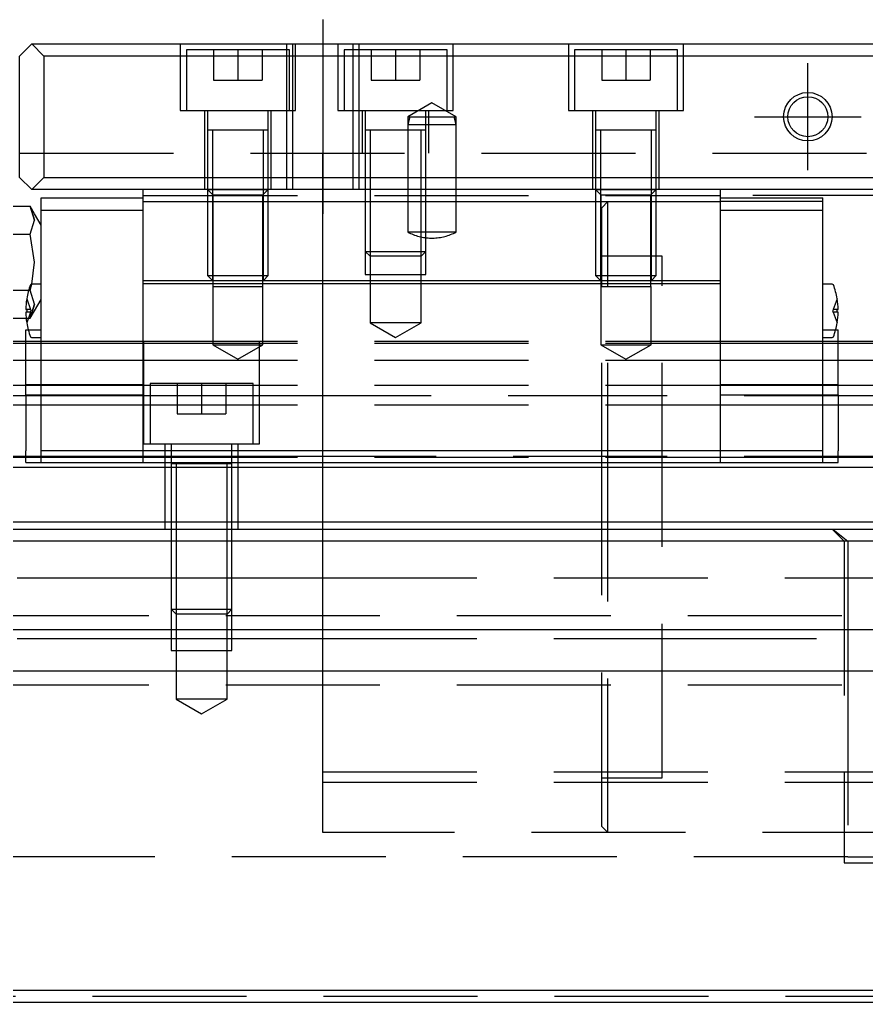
# Model space of a CAD drawing. Extents: x -18 to 814, y -344 to 120.
# Drawn here: x 185 to 254.8, y -306.8 to -225.9 of the extents above; entities that cross this region are included whole.
import ezdxf

# ---------------------------------------------------------------- set-up
doc = ezdxf.new("R2010")
doc.units = 0
doc.linetypes.add('CENTER', pattern=[50.8, 31.75, -6.35, 6.35, -6.35])
doc.linetypes.add('DASHED', pattern=[19.05, 12.7, -6.35])
doc.layers.get('0').update_dxf_attribs({"linetype": 'CONTINUOUS'})
doc.layers.add('CENTER', color=1, linetype='CENTER')

msp = doc.modelspace()

# ---------------------------------------------------------------- linework, layer by layer
at = {"color": 7, "linetype": 'CONTINUOUS'}
for p, q in [((186, -227.85), (185, -228.85)), ((186, -227.85), (334, -227.85)), ((187, -228.85), (186, -227.85)), ((185, -238.85), (185, -228.85)), ((333, -228.85), (187, -228.85)), ((187, -228.85), (187, -238.85)), ((237.5, -234.95), (232.5, -234.95)), ((237.5, -234.95), (232.5, -234.95)), ((237.5, -234.95), (232.5, -234.95)), ((237.5, -234.95), (232.5, -234.95)), ((185, -238.85), (186, -239.85)), ((186, -239.85), (187, -238.85)), ((187, -238.85), (333, -238.85)), ((334, -239.85), (186, -239.85)), ((186.768, -240.55), (195.2, -240.55)), ((186.768, -241.55), (186.768, -240.55)), ((195.2, -240.85), (195.2, -239.85)), ((242.8, -240.85), (242.8, -239.85)), ((242.8, -240.55), (251.232, -240.55)), ((251.232, -241.55), (251.232, -240.55)), ((184.4, -241.231), (185.865, -241.231)), ((186.222, -241.85), (185.865, -241.231)), ((186.222, -242.386), (185.865, -241.231)), ((195.2, -240.85), (242.8, -240.85)), ((195.2, -247.35), (195.2, -240.85)), ((242.8, -247.35), (242.8, -240.85)), ((186.768, -242.795), (186.222, -241.85)), ((186.768, -241.55), (195.2, -241.55)), ((186.768, -261.35), (186.768, -241.55)), ((242.8, -241.55), (251.232, -241.55)), ((251.232, -261.35), (251.232, -241.55)), ((185.865, -243.541), (186.222, -242.386)), ((184.4, -243.541), (185.865, -243.541)), ((186.222, -245.85), (185.865, -243.541)), ((186, -247.648), (186.222, -245.85)), ((186.768, -247.65), (185.986, -247.65)), ((195.2, -247.35), (242.8, -247.35)), ((195.2, -247.6), (195.2, -247.35)), ((195.2, -261.35), (195.2, -247.6)), ((195.2, -247.6), (242.8, -247.6)), ((242.8, -247.6), (242.8, -247.35)), ((242.8, -261.35), (242.8, -247.6)), ((252.014, -247.65), (251.232, -247.65)), ((184.4, -248.159), (185.743, -248.159)), ((185.502, -249.75), (185.584, -249.75)), ((185.584, -249.95), (185.502, -249.95)), ((185.584, -249.75), (185.584, -249.95)), ((252.416, -249.95), (252.416, -249.75)), ((252.416, -249.75), (252.498, -249.75)), ((252.498, -249.95), (252.416, -249.95)), ((184.4, -250.469), (185.533, -250.469)), ((185.5, -251.42), (185.709, -251.42)), ((185.5, -254.02), (185.5, -251.42)), ((252.291, -251.42), (252.5, -251.42)), ((252.5, -254.02), (252.5, -251.42)), ((0, -252.35), (185.5, -252.35)), ((0, -252.514), (185.5, -252.514)), ((185.986, -252.05), (186.768, -252.05)), ((251.232, -252.05), (252.014, -252.05)), ((252.5, -252.35), (267.5, -252.35)), ((252.5, -252.514), (267.5, -252.514)), ((0, -253.912), (185.5, -253.912)), ((185.5, -255.933), (185.5, -254.02)), ((252.5, -253.912), (267.5, -253.912)), ((252.5, -255.933), (252.5, -254.02)), ((185.5, -256.778), (185.5, -255.933)), ((185.5, -255.933), (186.768, -255.933)), ((251.232, -255.933), (252.5, -255.933)), ((252.5, -256.778), (252.5, -255.933)), ((0, -255.988), (185.5, -255.988)), ((252.5, -255.988), (267.5, -255.988)), ((185.5, -256.778), (185.5, -261.388)), ((185.5, -256.778), (186.768, -256.778)), ((251.232, -256.778), (252.5, -256.778)), ((252.5, -256.778), (252.5, -261.388)), ((0, -257.609), (185.5, -257.609)), ((252.5, -257.609), (267.5, -257.609)), ((185.5, -262.35), (185.5, -261.388)), ((186.768, -262.35), (186.768, -261.35)), ((186.768, -261.35), (195.2, -261.35)), ((195.2, -262.35), (195.2, -261.35)), ((195.2, -261.35), (242.8, -261.35)), ((242.8, -261.35), (251.232, -261.35)), ((242.8, -262.35), (242.8, -261.35)), ((251.232, -262.35), (251.232, -261.35)), ((252.5, -262.35), (252.5, -261.388)), ((0, -261.902), (185.5, -261.902)), ((185.5, -262.35), (186.768, -262.35)), ((186.768, -262.35), (195.2, -262.35)), ((195.2, -262.35), (242.8, -262.35)), ((242.8, -262.35), (251.232, -262.35)), ((251.232, -262.35), (252.5, -262.35)), ((252.5, -261.902), (267.5, -261.902)), ((0, -262.75), (520, -262.75)), ((202.5, -262.45), (197.5, -262.45)), ((0, -267.25), (520, -267.25)), ((1, -267.85), (519, -267.85)), ((518, -268.85), (2, -268.85)), ((518, -276.15), (2, -276.15)), ((518, -279.55), (2, -279.55)), ((2, -305.85), (518, -305.85)), ((519, -306.85), (1, -306.85))]:
    msp.add_line(p, q, dxfattribs=at)
at = {"color": 3, "linetype": 'DASHED'}
for p, q in [((198.25, -227.85), (198.25, -233.35)), ((198.75, -228.35), (198.75, -233.35)), ((207.25, -228.35), (198.75, -228.35)), ((201, -228.35), (201, -230.85)), ((203, -228.35), (203, -230.85)), ((205, -228.35), (205, -230.85)), ((207, -227.85), (207, -228.35)), ((207, -228.35), (207, -233.35)), ((207.25, -233.35), (207.25, -228.35)), ((207.5, -227.85), (207.5, -239.85)), ((207.75, -233.35), (207.75, -227.85)), ((211.25, -227.85), (211.25, -233.35)), ((211.75, -228.35), (211.75, -233.35)), ((213, -228.35), (211.75, -228.35)), ((212.5, -239.85), (212.5, -227.85)), ((213, -239.85), (213, -227.85)), ((220.25, -228.35), (213, -228.35)), ((214, -228.35), (214, -230.85)), ((216, -228.35), (216, -230.85)), ((218, -228.35), (218, -230.85)), ((220.25, -233.35), (220.25, -228.35)), ((220.75, -233.35), (220.75, -227.85)), ((230.25, -227.85), (230.25, -233.35)), ((230.75, -228.35), (230.75, -233.35)), ((239.25, -228.35), (230.75, -228.35)), ((233, -228.35), (233, -230.85)), ((235, -228.35), (235, -230.85)), ((237, -228.35), (237, -230.85)), ((239.25, -233.35), (239.25, -228.35)), ((239.75, -233.35), (239.75, -227.85)), ((201, -230.85), (203, -230.85)), ((203, -230.85), (205, -230.85)), ((214, -230.85), (216, -230.85)), ((216, -230.85), (218, -230.85)), ((233, -230.85), (235, -230.85)), ((235, -230.85), (237, -230.85)), ((219, -232.695), (217, -233.85)), ((221, -233.85), (219, -232.695)), ((198.25, -233.35), (207.75, -233.35)), ((200.25, -233.35), (200.25, -239.85)), ((200.5, -233.35), (200.5, -234.95)), ((205.5, -234.95), (205.5, -233.35)), ((205.75, -239.85), (205.75, -233.35)), ((207, -233.35), (207, -239.85)), ((211.25, -233.35), (220.75, -233.35)), ((213.25, -233.35), (213.25, -236.85)), ((213.5, -233.35), (213.5, -234.95)), ((217, -233.85), (217, -234.48)), ((217.169, -233.85), (217, -234.48)), ((217, -233.85), (221, -233.85)), ((218.5, -233.85), (218.5, -233.35)), ((218.5, -234.95), (218.5, -233.85)), ((218.75, -236.85), (218.75, -233.35)), ((221, -234.48), (220.831, -233.85)), ((221, -234.48), (221, -233.85)), ((230.25, -233.35), (239.75, -233.35)), ((232.25, -233.35), (232.25, -239.85)), ((232.5, -233.35), (232.5, -234.95)), ((237.5, -234.95), (237.5, -233.35)), ((237.75, -239.85), (237.75, -233.35)), ((217, -234.48), (217, -239.85)), ((217, -234.48), (221, -234.48)), ((221, -239.85), (221, -234.48)), ((200.5, -234.945), (200.5, -234.95)), ((200.5, -234.95), (200.5, -234.955)), ((200.5, -234.95), (200.5, -239.85)), ((205.5, -234.95), (200.5, -234.95)), ((200.9, -234.95), (200.9, -239.85)), ((205.1, -239.85), (205.1, -234.95)), ((205.5, -234.95), (205.5, -234.945)), ((205.5, -234.955), (205.5, -234.95)), ((205.5, -239.85), (205.5, -234.95)), ((213.5, -234.945), (213.5, -234.95)), ((213.5, -234.95), (213.5, -236.85)), ((213.5, -234.95), (213.5, -234.955)), ((217, -234.95), (213.5, -234.95)), ((213.9, -234.95), (213.9, -236.85)), ((218.5, -234.95), (217, -234.95)), ((218.1, -236.85), (218.1, -234.95)), ((218.5, -234.95), (218.5, -234.945)), ((218.5, -236.85), (218.5, -234.95)), ((218.5, -234.955), (218.5, -234.95)), ((232.5, -234.945), (232.5, -234.95)), ((232.5, -234.95), (232.5, -239.85)), ((232.5, -234.95), (232.5, -234.955)), ((237.5, -234.95), (232.5, -234.95)), ((232.9, -234.95), (232.9, -239.85)), ((237.1, -239.85), (237.1, -234.95)), ((237.5, -234.95), (237.5, -234.945)), ((237.5, -239.85), (237.5, -234.95)), ((237.5, -234.955), (237.5, -234.95)), ((185, -236.85), (335, -236.85)), ((210, -239.85), (210, -236.85)), ((213.5, -236.85), (213.5, -239.85)), ((213.5, -236.85), (213.5, -239.85)), ((213.9, -236.85), (213.9, -239.85)), ((218.1, -239.85), (218.1, -236.85)), ((218.5, -239.85), (218.5, -236.85)), ((218.5, -239.85), (218.5, -236.85)), ((195.2, -240.35), (242.8, -240.35)), ((200.5, -239.85), (200.938, -240.288)), ((200.5, -239.85), (200.5, -246.95)), ((200.5, -239.85), (205.5, -239.85)), ((200.9, -239.85), (200.9, -247.35)), ((200.938, -240.288), (200.938, -247.85)), ((200.938, -240.288), (205.062, -240.288)), ((205.062, -240.288), (205.5, -239.85)), ((205.062, -247.85), (205.062, -240.288)), ((205.1, -247.35), (205.1, -239.85)), ((205.5, -246.95), (205.5, -239.85)), ((210, -252.35), (210, -239.85)), ((213.5, -239.85), (213.5, -244.95)), ((213.5, -239.85), (213.5, -244.95)), ((213.9, -239.85), (213.9, -245.35)), ((217, -239.85), (217, -243.35)), ((218.1, -243.762), (218.1, -239.85)), ((218.5, -243.827), (218.5, -239.85)), ((218.5, -243.827), (218.5, -239.85)), ((221, -243.35), (221, -239.85)), ((232.5, -239.85), (232.938, -240.288)), ((232.5, -239.85), (232.5, -246.95)), ((232.5, -239.85), (237.5, -239.85)), ((232.9, -239.85), (232.9, -247.35)), ((232.938, -240.288), (232.938, -247.85)), ((232.938, -240.288), (237.062, -240.288)), ((237.062, -240.288), (237.5, -239.85)), ((237.062, -247.85), (237.062, -240.288)), ((237.1, -247.35), (237.1, -239.85)), ((237.5, -246.95), (237.5, -239.85)), ((277.2, -240.35), (242.8, -240.35)), ((185.865, -241.231), (186.222, -242.386)), ((233.5, -240.85), (233, -241.35)), ((233, -266.85), (233, -241.35)), ((233.5, -266.85), (233.5, -240.85)), ((251.232, -240.85), (242.8, -240.85)), ((268.768, -240.85), (251.232, -240.85)), ((217, -243.35), (221, -243.35)), ((218.1, -245.35), (218.1, -243.762)), ((218.5, -244.95), (218.5, -243.827)), ((218.5, -244.95), (218.5, -243.827)), ((218.937, -243.85), (219.063, -243.85)), ((213.5, -244.95), (213.9, -245.35)), ((213.5, -244.95), (213.5, -246.85)), ((213.5, -244.95), (218.5, -244.95)), ((213.9, -245.35), (213.9, -246.85)), ((218.1, -245.35), (213.9, -245.35)), ((218.1, -245.35), (218.5, -244.95)), ((218.1, -246.85), (218.1, -245.35)), ((218.5, -246.85), (218.5, -244.95)), ((238, -245.35), (233, -245.35)), ((238, -266.85), (238, -245.35)), ((200.5, -246.95), (200.9, -247.35)), ((200.5, -246.95), (205.5, -246.95)), ((205.1, -247.35), (205.5, -246.95)), ((213.5, -246.85), (218.5, -246.85)), ((213.9, -246.85), (213.9, -250.85)), ((218.1, -250.85), (218.1, -246.85)), ((232.5, -246.95), (232.9, -247.35)), ((232.5, -246.95), (237.5, -246.95)), ((237.1, -247.35), (237.5, -246.95)), ((185.865, -248.159), (186, -247.648)), ((200.933, -247.85), (200.933, -252.65)), ((200.933, -247.85), (205.067, -247.85)), ((205.067, -252.65), (205.067, -247.85)), ((232.933, -247.85), (232.933, -252.65)), ((232.933, -247.85), (237.067, -247.85)), ((237.067, -252.65), (237.067, -247.85)), ((185.743, -248.159), (185.865, -248.159)), ((186.222, -249.314), (185.865, -248.159)), ((185.584, -248.852), (185.9, -249.75)), ((186.222, -249.314), (185.865, -250.469)), ((185.865, -250.469), (186.222, -249.314)), ((186.222, -249.85), (186.768, -248.905)), ((252.416, -248.852), (252.1, -249.75)), ((185.9, -249.75), (185.584, -249.75)), ((185.9, -249.95), (185.584, -250.848)), ((185.9, -249.95), (185.584, -249.95)), ((185.865, -250.469), (186.222, -249.85)), ((185.9, -249.75), (185.935, -249.85)), ((185.9, -249.95), (185.935, -249.85)), ((252.1, -249.75), (252.065, -249.85)), ((252.1, -249.95), (252.065, -249.85)), ((252.416, -249.75), (252.1, -249.75)), ((252.1, -249.95), (252.416, -250.848)), ((252.416, -249.95), (252.1, -249.95)), ((185.533, -250.469), (185.865, -250.469)), ((213.9, -250.85), (216, -252.062)), ((218.1, -250.85), (213.9, -250.85)), ((216, -252.062), (218.1, -250.85)), ((185.709, -251.42), (186.768, -251.42)), ((251.232, -251.42), (252.291, -251.42)), ((185.5, -252.35), (186.768, -252.35)), ((185.5, -252.514), (186.768, -252.514)), ((186.768, -252.35), (195.2, -252.35)), ((186.768, -252.514), (195.2, -252.514)), ((195.2, -252.35), (242.8, -252.35)), ((195.2, -252.514), (242.8, -252.514)), ((195.25, -260.85), (195.25, -252.35)), ((200.933, -252.65), (203, -253.843)), ((200.933, -252.65), (205.067, -252.65)), ((203, -253.843), (205.067, -252.65)), ((204.75, -252.35), (204.75, -260.85)), ((210, -262.35), (210, -252.35)), ((232.933, -252.65), (235, -253.843)), ((232.933, -252.65), (237.067, -252.65)), ((235, -253.843), (237.067, -252.65)), ((242.8, -252.35), (251.232, -252.35)), ((242.8, -252.514), (251.232, -252.514)), ((251.232, -252.35), (252.5, -252.35)), ((251.232, -252.514), (252.5, -252.514)), ((185.5, -253.912), (186.768, -253.912)), ((186.768, -253.912), (195.2, -253.912)), ((195.2, -253.912), (242.8, -253.912)), ((242.8, -253.912), (251.232, -253.912)), ((251.232, -253.912), (252.5, -253.912)), ((186.768, -255.933), (195.2, -255.933)), ((195.75, -255.85), (195.75, -260.85)), ((204.25, -255.85), (195.75, -255.85)), ((198, -255.85), (198, -258.35)), ((200, -255.85), (200, -258.35)), ((202, -255.85), (202, -258.35)), ((204.25, -260.85), (204.25, -255.85)), ((242.8, -255.933), (251.232, -255.933)), ((185.5, -255.988), (186.768, -255.988)), ((186.768, -255.988), (195.2, -255.988)), ((195.2, -255.988), (242.8, -255.988)), ((242.8, -255.988), (251.232, -255.988)), ((251.232, -255.988), (252.5, -255.988)), ((185.5, -256.85), (144.75, -256.85)), ((186.768, -256.85), (185.5, -256.85)), ((186.768, -256.778), (195.2, -256.778)), ((195.2, -256.85), (186.768, -256.85)), ((195.25, -256.85), (195.2, -256.85)), ((195.75, -256.85), (195.25, -256.85)), ((204.25, -256.85), (195.75, -256.85)), ((204.75, -256.85), (204.25, -256.85)), ((210, -256.85), (204.75, -256.85)), ((238, -256.85), (210, -256.85)), ((276.5, -256.85), (238, -256.85)), ((242.8, -256.778), (251.232, -256.778)), ((185.5, -257.609), (186.768, -257.609)), ((186.768, -257.609), (195.2, -257.609)), ((195.2, -257.609), (242.8, -257.609)), ((198, -258.35), (200, -258.35)), ((200, -258.35), (202, -258.35)), ((242.8, -257.609), (251.232, -257.609)), ((251.232, -257.609), (252.5, -257.609)), ((204.75, -260.85), (195.25, -260.85)), ((197, -262.35), (197, -260.85)), ((197.5, -260.85), (197.5, -262.35)), ((202.5, -262.35), (202.5, -260.85)), ((203, -260.85), (203, -262.35)), ((185.5, -261.85), (143, -261.85)), ((186.768, -261.85), (185.5, -261.85)), ((185.5, -261.902), (186.768, -261.902)), ((195.2, -261.85), (186.768, -261.85)), ((186.768, -261.902), (195.2, -261.902)), ((197, -261.85), (195.2, -261.85)), ((195.2, -261.902), (242.8, -261.902)), ((197.5, -261.85), (197, -261.85)), ((197, -267.85), (197, -262.35)), ((202.5, -261.85), (197.5, -261.85)), ((197.5, -262.35), (197.5, -262.45)), ((203, -261.85), (202.5, -261.85)), ((202.5, -262.45), (202.5, -262.35)), ((210, -261.85), (203, -261.85)), ((203, -262.35), (203, -267.85)), ((276.5, -261.85), (210, -261.85)), ((210, -267.85), (210, -262.35)), ((242.8, -261.902), (251.232, -261.902)), ((251.232, -261.902), (252.5, -261.902)), ((197.5, -262.445), (197.5, -262.45)), ((197.5, -262.45), (197.5, -262.455)), ((197.5, -262.45), (197.5, -267.85)), ((202.5, -262.45), (197.5, -262.45)), ((197.9, -262.45), (197.9, -267.85)), ((202.1, -267.85), (202.1, -262.45)), ((202.5, -262.45), (202.5, -262.445)), ((202.5, -262.455), (202.5, -262.45)), ((202.5, -267.85), (202.5, -262.45)), ((233, -292.35), (233, -266.85)), ((233.5, -292.85), (233.5, -266.85)), ((238, -288.35), (238, -266.85)), ((197.5, -267.85), (197.5, -274.45)), ((197.5, -267.85), (197.5, -274.45)), ((197.9, -267.85), (197.9, -274.85)), ((202.1, -274.85), (202.1, -267.85)), ((202.5, -274.45), (202.5, -267.85)), ((202.5, -274.45), (202.5, -267.85)), ((210, -276.15), (210, -267.85)), ((252, -267.85), (253, -268.85)), ((252.063, -267.85), (253.292, -268.85)), ((253, -268.85), (253, -295.35)), ((253.292, -268.85), (253.292, -276.15)), ((146.708, -271.85), (197.5, -271.85)), ((197.5, -271.85), (197.9, -271.85)), ((197.9, -271.85), (202.1, -271.85)), ((202.1, -271.85), (202.5, -271.85)), ((202.5, -271.85), (210, -271.85)), ((210, -271.85), (273, -271.85)), ((197.5, -274.45), (197.9, -274.85)), ((197.5, -274.45), (197.5, -276.15)), ((197.5, -274.45), (202.5, -274.45)), ((202.1, -274.85), (202.5, -274.45)), ((202.5, -276.15), (202.5, -274.45)), ((519.5, -275), (0.5, -275)), ((197.9, -274.85), (197.9, -277.85)), ((202.1, -274.85), (197.9, -274.85)), ((202.1, -277.85), (202.1, -274.85)), ((197.5, -276.15), (197.5, -277.85)), ((202.5, -277.85), (202.5, -276.15)), ((210, -279.55), (210, -276.15)), ((253.292, -276.15), (253.292, -279.55)), ((146.708, -276.85), (197.5, -276.85)), ((197.5, -276.85), (202.5, -276.85)), ((202.5, -276.85), (210, -276.85)), ((210, -276.85), (238, -276.85)), ((238, -276.85), (276.5, -276.85)), ((197.5, -277.85), (202.5, -277.85)), ((197.9, -277.85), (197.9, -281.85)), ((202.1, -281.85), (202.1, -277.85)), ((210, -287.85), (210, -279.55)), ((253.292, -279.55), (253.292, -294.85)), ((519.5, -280.7), (0.5, -280.7)), ((197.9, -281.85), (200, -283.062)), ((202.1, -281.85), (197.9, -281.85)), ((200, -283.062), (202.1, -281.85)), ((210, -292.85), (210, -287.85)), ((210, -287.85), (278, -287.85)), ((233, -288.35), (238, -288.35)), ((210, -288.696), (277.5, -288.696)), ((233, -292.35), (233.5, -292.85)), ((278, -292.85), (210, -292.85)), ((253.292, -294.85), (146.708, -294.85)), ((253, -295.35), (267, -295.35)), ((253.292, -294.85), (266.708, -294.85)), ((0.5, -306.35), (519.5, -306.35))]:
    msp.add_line(p, q, dxfattribs=at)
at = {"color": 3, "linetype": 'CONTINUOUS'}
msp.add_circle((250, -233.85), 2, dxfattribs=at)
at = {"color": 7, "linetype": 'CONTINUOUS'}
msp.add_circle((250, -233.85), 1.65, dxfattribs=at)
at = {"color": 3, "linetype": 'DASHED'}
for centre, start, end in [((218.937, -239.85), 241.03047, 270), ((219.063, -239.85), 270, 298.96953)]:
    msp.add_arc(centre, 4, start, end, dxfattribs=at)
at = {"color": 7, "linetype": 'CONTINUOUS'}
for centre, radius, start, end in [((191.5, -249.85), 6, 159.14941, 170.40593), ((185.986, -247.75), 0.1, 90, 159.14941), ((252.014, -247.75), 0.1, 20.85059, 90), ((246.5, -249.85), 6, 9.59407, 20.85059), ((191.5, -249.85), 5.999, 170.42033, 179.04489), ((246.5, -249.85), 5.999, 0.95511, 9.57967), ((191.5, -249.85), 5.999, 180.95511, 189.57967), ((246.5, -249.85), 5.999, 350.42033, 359.04489), ((191.5, -249.85), 6, 189.59407, 200.85059), ((246.5, -249.85), 6, 339.14941, 350.40593), ((185.986, -251.95), 0.1, 200.85059, 270), ((252.014, -251.95), 0.1, 270, 339.14941)]:
    msp.add_arc(centre, radius, start, end, dxfattribs=at)
at = {"layer": 'CENTER', "color": 1, "linetype": 'CENTER'}
for p, q in [((210, -225.85), (210, -241.85)), ((250, -238.25), (250, -229.45)), ((245.6, -233.85), (254.4, -233.85))]:
    msp.add_line(p, q, dxfattribs=at)

doc.saveas('drawing.dxf')
